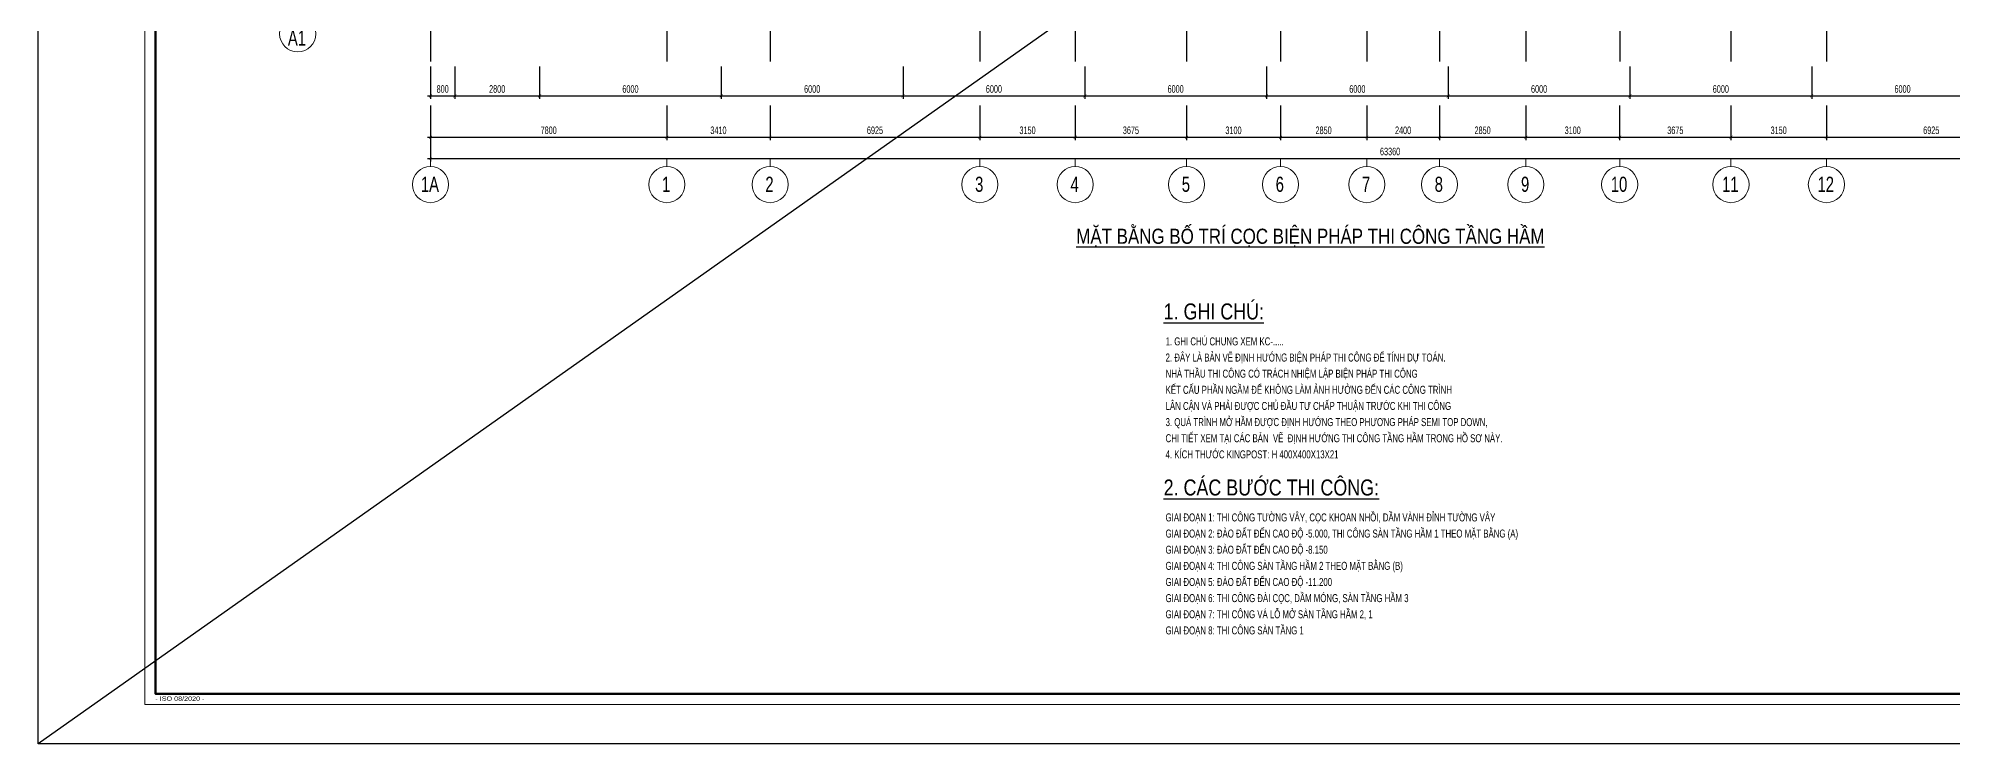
# Model space of a CAD drawing. Extents: x 71 to 1774126, y -14 to 415800.
# Drawn here: x 1549882 to 1613089, y 199218 to 222511 of the extents above; entities that cross this region are included whole.
import ezdxf
from ezdxf.enums import TextEntityAlignment as Align

# ---------------------------------------------------------------- set-up
doc = ezdxf.new("R2010")
doc.units = 0
doc.header["$LTSCALE"] = 1000
doc.header["$MEASUREMENT"] = 0
doc.header["$PDMODE"] = 3
doc.linetypes.add('CENTER2', pattern=[1.125, 0.75, -0.125, 0.125, -0.125])
doc.layers.get('0').update_dxf_attribs({"linetype": 'CONTINUOUS'})
doc.layers.get('Defpoints').update_dxf_attribs({"linetype": 'CONTINUOUS'})
for name, color, linetype, lineweight in [('CDC -TEXT KHUNG', 7, 'CONTINUOUS', 20), ('CDC-KHUNGTEN', 7, 'CONTINUOUS', 20), ('KCS_CHI', 1, 'CONTINUOUS', 15)]:
    doc.layers.add(name, color=color, linetype=linetype, lineweight=lineweight)
for name, color, linetype in [('CDC.01.AXIS', 160, 'CENTER2'), ('CDC.02.DIM', 1, 'CONTINUOUS'), ('CDC.06.TEXT', 2, 'CONTINUOUS'), ('CDC.16.BIGTEXT', 6, 'CONTINUOUS')]:
    doc.layers.add(name, color=color, linetype=linetype)
doc.layers.add('KCS_Plotter', color=11, linetype='CONTINUOUS', plot=False)
doc.styles.add('ARIAL', font='arial.ttf', dxfattribs={"width": 0.6})
doc.styles.add('KT CDC', font='arial.ttf', dxfattribs={"width": 0.85, "height": 200})
doc.dimstyles.new('100', dxfattribs={"dimscale": 100, "dimtxt": 2.5, "dimasz": 1, "dimexe": 1, "dimexo": 0, "dimgap": 1, "dimtad": 1, "dimdec": 0, "dimdsep": 46, "dimtxsty": 'ARIAL', "dimblk": 'ARCHTICK', "dimcen": 1, "dimdle": 1, "dimclrd": 1, "dimclre": 1, "dimclrt": 2, "dimadec": 0, "dimazin": 0, "dimtfac": 0.00072, "dimtdec": 0, "dimtix": 1, "dimtmove": 2, "dimatfit": 3, "dimldrblk": 'ARCHTICK', "dimfxl": 1, "dimtolj": 1, "dimarcsym": 0})

# ---------------------------------------------------------------- blocks, each defined once
blk = doc.blocks.new('_ARCHTICK')
at = {"color": 0, "linetype": 'ByBlock', "const_width": 0.15}
blk.add_lwpolyline([(-0.5, -0.5), (0.5, 0.5)], dxfattribs=at)
blk = doc.blocks.new('*D170')
at = {"layer": 'CDC.02.DIM', "color": 1, "lineweight": -2, "transparency": 16777216}
for p, q in [((1562833, 220288), (1562833, 219143)), ((1570633, 220288), (1570633, 219143)), ((1562733, 219243), (1570733, 219243))]:
    blk.add_line(p, q, dxfattribs=at)
at = {"layer": 'Defpoints', "color": 0, "transparency": 16777216}
for p in [(1562833, 220288), (1570633, 220288), (1570633, 219243)]:
    blk.add_point(p, dxfattribs=at)
at = {"layer": 'CDC.02.DIM', "color": 1, "lineweight": -2, "transparency": 16777216, "xscale": 100, "yscale": 100, "zscale": 100, "rotation": 180}
blk.add_blockref('_ARCHTICK', (1562833, 219243), dxfattribs=at)
at = {"layer": 'CDC.02.DIM', "color": 1, "lineweight": -2, "transparency": 16777216, "xscale": 100, "yscale": 100, "zscale": 100}
blk.add_blockref('_ARCHTICK', (1570633, 219243), dxfattribs=at)
at = {"layer": 'CDC.02.DIM', "color": 2, "transparency": 16777216, "insert": (1566733, 219471), "char_height": 250, "attachment_point": 5, "style": 'ARIAL'}
blk.add_mtext('\\A1;7800', dxfattribs=at)
blk = doc.blocks.new('*D171')
at = {"layer": 'CDC.02.DIM', "color": 1, "lineweight": -2, "transparency": 16777216}
for p, q in [((1570633, 220288), (1570633, 219143)), ((1574043, 220288), (1574043, 219143)), ((1570533, 219243), (1574143, 219243))]:
    blk.add_line(p, q, dxfattribs=at)
at = {"layer": 'Defpoints', "color": 0, "transparency": 16777216}
for p in [(1570633, 220288), (1574043, 220288), (1574043, 219243)]:
    blk.add_point(p, dxfattribs=at)
at = {"layer": 'CDC.02.DIM', "color": 1, "lineweight": -2, "transparency": 16777216, "xscale": 100, "yscale": 100, "zscale": 100, "rotation": 180}
blk.add_blockref('_ARCHTICK', (1570633, 219243), dxfattribs=at)
at = {"layer": 'CDC.02.DIM', "color": 1, "lineweight": -2, "transparency": 16777216, "xscale": 100, "yscale": 100, "zscale": 100}
blk.add_blockref('_ARCHTICK', (1574043, 219243), dxfattribs=at)
at = {"layer": 'CDC.02.DIM', "color": 2, "transparency": 16777216, "insert": (1572338, 219471), "char_height": 250, "attachment_point": 5, "style": 'ARIAL'}
blk.add_mtext('\\A1;3410', dxfattribs=at)
blk = doc.blocks.new('*D172')
at = {"layer": 'CDC.02.DIM', "color": 1, "lineweight": -2, "transparency": 16777216}
for p, q in [((1574043, 220288), (1574043, 219143)), ((1580968, 220288), (1580968, 219143)), ((1573943, 219243), (1581068, 219243))]:
    blk.add_line(p, q, dxfattribs=at)
at = {"layer": 'Defpoints', "color": 0, "transparency": 16777216}
for p in [(1574043, 220288), (1580968, 220288), (1580968, 219243)]:
    blk.add_point(p, dxfattribs=at)
at = {"layer": 'CDC.02.DIM', "color": 1, "lineweight": -2, "transparency": 16777216, "xscale": 100, "yscale": 100, "zscale": 100, "rotation": 180}
blk.add_blockref('_ARCHTICK', (1574043, 219243), dxfattribs=at)
at = {"layer": 'CDC.02.DIM', "color": 1, "lineweight": -2, "transparency": 16777216, "xscale": 100, "yscale": 100, "zscale": 100}
blk.add_blockref('_ARCHTICK', (1580968, 219243), dxfattribs=at)
at = {"layer": 'CDC.02.DIM', "color": 2, "transparency": 16777216, "insert": (1577506, 219471), "char_height": 250, "attachment_point": 5, "style": 'ARIAL'}
blk.add_mtext('\\A1;6925', dxfattribs=at)
blk = doc.blocks.new('*D173')
at = {"layer": 'CDC.02.DIM', "color": 1, "lineweight": -2, "transparency": 16777216}
for p, q in [((1580968, 220288), (1580968, 219143)), ((1584118, 220288), (1584118, 219143)), ((1580868, 219243), (1584218, 219243))]:
    blk.add_line(p, q, dxfattribs=at)
at = {"layer": 'Defpoints', "color": 0, "transparency": 16777216}
for p in [(1580968, 220288), (1584118, 220288), (1584118, 219243)]:
    blk.add_point(p, dxfattribs=at)
at = {"layer": 'CDC.02.DIM', "color": 1, "lineweight": -2, "transparency": 16777216, "xscale": 100, "yscale": 100, "zscale": 100, "rotation": 180}
blk.add_blockref('_ARCHTICK', (1580968, 219243), dxfattribs=at)
at = {"layer": 'CDC.02.DIM', "color": 1, "lineweight": -2, "transparency": 16777216, "xscale": 100, "yscale": 100, "zscale": 100}
blk.add_blockref('_ARCHTICK', (1584118, 219243), dxfattribs=at)
at = {"layer": 'CDC.02.DIM', "color": 2, "transparency": 16777216, "insert": (1582543, 219471), "char_height": 250, "attachment_point": 5, "style": 'ARIAL'}
blk.add_mtext('\\A1;3150', dxfattribs=at)
blk = doc.blocks.new('*D174')
at = {"layer": 'CDC.02.DIM', "color": 1, "lineweight": -2, "transparency": 16777216}
for p, q in [((1584118, 220288), (1584118, 219143)), ((1587793, 220288), (1587793, 219143)), ((1584018, 219243), (1587893, 219243))]:
    blk.add_line(p, q, dxfattribs=at)
at = {"layer": 'Defpoints', "color": 0, "transparency": 16777216}
for p in [(1584118, 220288), (1587793, 220288), (1587793, 219243)]:
    blk.add_point(p, dxfattribs=at)
at = {"layer": 'CDC.02.DIM', "color": 1, "lineweight": -2, "transparency": 16777216, "xscale": 100, "yscale": 100, "zscale": 100, "rotation": 180}
blk.add_blockref('_ARCHTICK', (1584118, 219243), dxfattribs=at)
at = {"layer": 'CDC.02.DIM', "color": 1, "lineweight": -2, "transparency": 16777216, "xscale": 100, "yscale": 100, "zscale": 100}
blk.add_blockref('_ARCHTICK', (1587793, 219243), dxfattribs=at)
at = {"layer": 'CDC.02.DIM', "color": 2, "transparency": 16777216, "insert": (1585956, 219471), "char_height": 250, "attachment_point": 5, "style": 'ARIAL'}
blk.add_mtext('\\A1;3675', dxfattribs=at)
blk = doc.blocks.new('*D175')
at = {"layer": 'CDC.02.DIM', "color": 1, "lineweight": -2, "transparency": 16777216}
for p, q in [((1587793, 220288), (1587793, 219143)), ((1590893, 220288), (1590893, 219143)), ((1587693, 219243), (1590993, 219243))]:
    blk.add_line(p, q, dxfattribs=at)
at = {"layer": 'Defpoints', "color": 0, "transparency": 16777216}
for p in [(1587793, 220288), (1590893, 220288), (1590893, 219243)]:
    blk.add_point(p, dxfattribs=at)
at = {"layer": 'CDC.02.DIM', "color": 1, "lineweight": -2, "transparency": 16777216, "xscale": 100, "yscale": 100, "zscale": 100, "rotation": 180}
blk.add_blockref('_ARCHTICK', (1587793, 219243), dxfattribs=at)
at = {"layer": 'CDC.02.DIM', "color": 1, "lineweight": -2, "transparency": 16777216, "xscale": 100, "yscale": 100, "zscale": 100}
blk.add_blockref('_ARCHTICK', (1590893, 219243), dxfattribs=at)
at = {"layer": 'CDC.02.DIM', "color": 2, "transparency": 16777216, "insert": (1589343, 219471), "char_height": 250, "attachment_point": 5, "style": 'ARIAL'}
blk.add_mtext('\\A1;3100', dxfattribs=at)
blk = doc.blocks.new('*D176')
at = {"layer": 'CDC.02.DIM', "color": 1, "lineweight": -2, "transparency": 16777216}
for p, q in [((1590893, 220288), (1590893, 219143)), ((1593743, 220288), (1593743, 219143)), ((1590793, 219243), (1593843, 219243))]:
    blk.add_line(p, q, dxfattribs=at)
at = {"layer": 'Defpoints', "color": 0, "transparency": 16777216}
for p in [(1590893, 220288), (1593743, 220288), (1593743, 219243)]:
    blk.add_point(p, dxfattribs=at)
at = {"layer": 'CDC.02.DIM', "color": 1, "lineweight": -2, "transparency": 16777216, "xscale": 100, "yscale": 100, "zscale": 100, "rotation": 180}
blk.add_blockref('_ARCHTICK', (1590893, 219243), dxfattribs=at)
at = {"layer": 'CDC.02.DIM', "color": 1, "lineweight": -2, "transparency": 16777216, "xscale": 100, "yscale": 100, "zscale": 100}
blk.add_blockref('_ARCHTICK', (1593743, 219243), dxfattribs=at)
at = {"layer": 'CDC.02.DIM', "color": 2, "transparency": 16777216, "insert": (1592318, 219471), "char_height": 250, "attachment_point": 5, "style": 'ARIAL'}
blk.add_mtext('\\A1;2850', dxfattribs=at)
blk = doc.blocks.new('*D177')
at = {"layer": 'CDC.02.DIM', "color": 1, "lineweight": -2, "transparency": 16777216}
for p, q in [((1593743, 220288), (1593743, 219143)), ((1596143, 220288), (1596143, 219143)), ((1593643, 219243), (1596243, 219243))]:
    blk.add_line(p, q, dxfattribs=at)
at = {"layer": 'Defpoints', "color": 0, "transparency": 16777216}
for p in [(1593743, 220288), (1596143, 220288), (1596143, 219243)]:
    blk.add_point(p, dxfattribs=at)
at = {"layer": 'CDC.02.DIM', "color": 1, "lineweight": -2, "transparency": 16777216, "xscale": 100, "yscale": 100, "zscale": 100, "rotation": 180}
blk.add_blockref('_ARCHTICK', (1593743, 219243), dxfattribs=at)
at = {"layer": 'CDC.02.DIM', "color": 1, "lineweight": -2, "transparency": 16777216, "xscale": 100, "yscale": 100, "zscale": 100}
blk.add_blockref('_ARCHTICK', (1596143, 219243), dxfattribs=at)
at = {"layer": 'CDC.02.DIM', "color": 2, "transparency": 16777216, "insert": (1594943, 219471), "char_height": 250, "attachment_point": 5, "style": 'ARIAL'}
blk.add_mtext('\\A1;2400', dxfattribs=at)
blk = doc.blocks.new('*D178')
at = {"layer": 'CDC.02.DIM', "color": 1, "lineweight": -2, "transparency": 16777216}
for p, q in [((1596143, 220288), (1596143, 219143)), ((1598993, 220288), (1598993, 219143)), ((1596043, 219243), (1599093, 219243))]:
    blk.add_line(p, q, dxfattribs=at)
at = {"layer": 'Defpoints', "color": 0, "transparency": 16777216}
for p in [(1596143, 220288), (1598993, 220288), (1598993, 219243)]:
    blk.add_point(p, dxfattribs=at)
at = {"layer": 'CDC.02.DIM', "color": 1, "lineweight": -2, "transparency": 16777216, "xscale": 100, "yscale": 100, "zscale": 100, "rotation": 180}
blk.add_blockref('_ARCHTICK', (1596143, 219243), dxfattribs=at)
at = {"layer": 'CDC.02.DIM', "color": 1, "lineweight": -2, "transparency": 16777216, "xscale": 100, "yscale": 100, "zscale": 100}
blk.add_blockref('_ARCHTICK', (1598993, 219243), dxfattribs=at)
at = {"layer": 'CDC.02.DIM', "color": 2, "transparency": 16777216, "insert": (1597568, 219471), "char_height": 250, "attachment_point": 5, "style": 'ARIAL'}
blk.add_mtext('\\A1;2850', dxfattribs=at)
blk = doc.blocks.new('*D179')
at = {"layer": 'CDC.02.DIM', "color": 1, "lineweight": -2, "transparency": 16777216}
for p, q in [((1598993, 220288), (1598993, 219143)), ((1602093, 220288), (1602093, 219143)), ((1598893, 219243), (1602193, 219243))]:
    blk.add_line(p, q, dxfattribs=at)
at = {"layer": 'Defpoints', "color": 0, "transparency": 16777216}
for p in [(1598993, 220288), (1602093, 220288), (1602093, 219243)]:
    blk.add_point(p, dxfattribs=at)
at = {"layer": 'CDC.02.DIM', "color": 1, "lineweight": -2, "transparency": 16777216, "xscale": 100, "yscale": 100, "zscale": 100, "rotation": 180}
blk.add_blockref('_ARCHTICK', (1598993, 219243), dxfattribs=at)
at = {"layer": 'CDC.02.DIM', "color": 1, "lineweight": -2, "transparency": 16777216, "xscale": 100, "yscale": 100, "zscale": 100}
blk.add_blockref('_ARCHTICK', (1602093, 219243), dxfattribs=at)
at = {"layer": 'CDC.02.DIM', "color": 2, "transparency": 16777216, "insert": (1600543, 219471), "char_height": 250, "attachment_point": 5, "style": 'ARIAL'}
blk.add_mtext('\\A1;3100', dxfattribs=at)
blk = doc.blocks.new('*D180')
at = {"layer": 'CDC.02.DIM', "color": 1, "lineweight": -2, "transparency": 16777216}
for p, q in [((1602093, 220288), (1602093, 219143)), ((1605768, 220288), (1605768, 219143)), ((1601993, 219243), (1605868, 219243))]:
    blk.add_line(p, q, dxfattribs=at)
at = {"layer": 'Defpoints', "color": 0, "transparency": 16777216}
for p in [(1602093, 220288), (1605768, 220288), (1605768, 219243)]:
    blk.add_point(p, dxfattribs=at)
at = {"layer": 'CDC.02.DIM', "color": 1, "lineweight": -2, "transparency": 16777216, "xscale": 100, "yscale": 100, "zscale": 100, "rotation": 180}
blk.add_blockref('_ARCHTICK', (1602093, 219243), dxfattribs=at)
at = {"layer": 'CDC.02.DIM', "color": 1, "lineweight": -2, "transparency": 16777216, "xscale": 100, "yscale": 100, "zscale": 100}
blk.add_blockref('_ARCHTICK', (1605768, 219243), dxfattribs=at)
at = {"layer": 'CDC.02.DIM', "color": 2, "transparency": 16777216, "insert": (1603931, 219471), "char_height": 250, "attachment_point": 5, "style": 'ARIAL'}
blk.add_mtext('\\A1;3675', dxfattribs=at)
blk = doc.blocks.new('*D181')
at = {"layer": 'CDC.02.DIM', "color": 1, "lineweight": -2, "transparency": 16777216}
for p, q in [((1605768, 220288), (1605768, 219143)), ((1608918, 220288), (1608918, 219143)), ((1605668, 219243), (1609018, 219243))]:
    blk.add_line(p, q, dxfattribs=at)
at = {"layer": 'Defpoints', "color": 0, "transparency": 16777216}
for p in [(1605768, 220288), (1608918, 220288), (1608918, 219243)]:
    blk.add_point(p, dxfattribs=at)
at = {"layer": 'CDC.02.DIM', "color": 1, "lineweight": -2, "transparency": 16777216, "xscale": 100, "yscale": 100, "zscale": 100, "rotation": 180}
blk.add_blockref('_ARCHTICK', (1605768, 219243), dxfattribs=at)
at = {"layer": 'CDC.02.DIM', "color": 1, "lineweight": -2, "transparency": 16777216, "xscale": 100, "yscale": 100, "zscale": 100}
blk.add_blockref('_ARCHTICK', (1608918, 219243), dxfattribs=at)
at = {"layer": 'CDC.02.DIM', "color": 2, "transparency": 16777216, "insert": (1607343, 219471), "char_height": 250, "attachment_point": 5, "style": 'ARIAL'}
blk.add_mtext('\\A1;3150', dxfattribs=at)
blk = doc.blocks.new('*D182')
at = {"layer": 'CDC.02.DIM', "color": 1, "lineweight": -2, "transparency": 16777216}
for p, q in [((1608918, 220288), (1608918, 219143)), ((1615843, 220288), (1615843, 219143)), ((1608818, 219243), (1615943, 219243))]:
    blk.add_line(p, q, dxfattribs=at)
at = {"layer": 'Defpoints', "color": 0, "transparency": 16777216}
for p in [(1608918, 220288), (1615843, 220288), (1615843, 219243)]:
    blk.add_point(p, dxfattribs=at)
at = {"layer": 'CDC.02.DIM', "color": 1, "lineweight": -2, "transparency": 16777216, "xscale": 100, "yscale": 100, "zscale": 100, "rotation": 180}
blk.add_blockref('_ARCHTICK', (1608918, 219243), dxfattribs=at)
at = {"layer": 'CDC.02.DIM', "color": 1, "lineweight": -2, "transparency": 16777216, "xscale": 100, "yscale": 100, "zscale": 100}
blk.add_blockref('_ARCHTICK', (1615843, 219243), dxfattribs=at)
at = {"layer": 'CDC.02.DIM', "color": 2, "transparency": 16777216, "insert": (1612381, 219471), "char_height": 250, "attachment_point": 5, "style": 'ARIAL'}
blk.add_mtext('\\A1;6925', dxfattribs=at)
blk = doc.blocks.new('*D185')
at = {"layer": 'CDC.02.DIM', "color": 1, "lineweight": -2, "transparency": 16777216}
for p, q in [((1562833, 220288), (1562833, 218443)), ((1626193, 220288), (1626193, 218443)), ((1562733, 218543), (1626293, 218543))]:
    blk.add_line(p, q, dxfattribs=at)
at = {"layer": 'Defpoints', "color": 0, "transparency": 16777216}
for p in [(1562833, 220288), (1626193, 220288), (1626193, 218543)]:
    blk.add_point(p, dxfattribs=at)
at = {"layer": 'CDC.02.DIM', "color": 1, "lineweight": -2, "transparency": 16777216, "xscale": 100, "yscale": 100, "zscale": 100, "rotation": 180}
blk.add_blockref('_ARCHTICK', (1562833, 218543), dxfattribs=at)
at = {"layer": 'CDC.02.DIM', "color": 1, "lineweight": -2, "transparency": 16777216, "xscale": 100, "yscale": 100, "zscale": 100}
blk.add_blockref('_ARCHTICK', (1626193, 218543), dxfattribs=at)
at = {"layer": 'CDC.02.DIM', "color": 2, "transparency": 16777216, "insert": (1594513, 218771), "char_height": 250, "attachment_point": 5, "style": 'ARIAL'}
blk.add_mtext('\\A1;63360', dxfattribs=at)
blk = doc.blocks.new('*D287')
at = {"layer": 'CDC.02.DIM', "color": 1, "lineweight": -2, "transparency": 16777216}
for p, q in [((1562833, 221575), (1562833, 220507)), ((1563633, 221575), (1563633, 220507)), ((1562733, 220607), (1563733, 220607))]:
    blk.add_line(p, q, dxfattribs=at)
at = {"layer": 'Defpoints', "color": 0, "transparency": 16777216}
for p in [(1562833, 221575), (1563633, 221575), (1563633, 220607)]:
    blk.add_point(p, dxfattribs=at)
at = {"layer": 'CDC.02.DIM', "color": 1, "lineweight": -2, "transparency": 16777216, "xscale": 100, "yscale": 100, "zscale": 100, "rotation": 180}
blk.add_blockref('_ARCHTICK', (1562833, 220607), dxfattribs=at)
at = {"layer": 'CDC.02.DIM', "color": 1, "lineweight": -2, "transparency": 16777216, "xscale": 100, "yscale": 100, "zscale": 100}
blk.add_blockref('_ARCHTICK', (1563633, 220607), dxfattribs=at)
at = {"layer": 'CDC.02.DIM', "color": 2, "transparency": 16777216, "insert": (1563233, 220835), "char_height": 250, "attachment_point": 5, "style": 'ARIAL'}
blk.add_mtext('\\A1;800', dxfattribs=at)
blk = doc.blocks.new('*D288')
at = {"layer": 'CDC.02.DIM', "color": 1, "lineweight": -2, "transparency": 16777216}
for p, q in [((1563633, 221575), (1563633, 220507)), ((1566433, 221575), (1566433, 220507)), ((1563533, 220607), (1566533, 220607))]:
    blk.add_line(p, q, dxfattribs=at)
at = {"layer": 'Defpoints', "color": 0, "transparency": 16777216}
for p in [(1563633, 221575), (1566433, 221575), (1566433, 220607)]:
    blk.add_point(p, dxfattribs=at)
at = {"layer": 'CDC.02.DIM', "color": 1, "lineweight": -2, "transparency": 16777216, "xscale": 100, "yscale": 100, "zscale": 100, "rotation": 180}
blk.add_blockref('_ARCHTICK', (1563633, 220607), dxfattribs=at)
at = {"layer": 'CDC.02.DIM', "color": 1, "lineweight": -2, "transparency": 16777216, "xscale": 100, "yscale": 100, "zscale": 100}
blk.add_blockref('_ARCHTICK', (1566433, 220607), dxfattribs=at)
at = {"layer": 'CDC.02.DIM', "color": 2, "transparency": 16777216, "insert": (1565033, 220835), "char_height": 250, "attachment_point": 5, "style": 'ARIAL'}
blk.add_mtext('\\A1;2800', dxfattribs=at)
blk = doc.blocks.new('*D289')
at = {"layer": 'CDC.02.DIM', "color": 1, "lineweight": -2, "transparency": 16777216}
for p, q in [((1566433, 221575), (1566433, 220507)), ((1572433, 221575), (1572433, 220507)), ((1566333, 220607), (1572533, 220607))]:
    blk.add_line(p, q, dxfattribs=at)
at = {"layer": 'Defpoints', "color": 0, "transparency": 16777216}
for p in [(1566433, 221575), (1572433, 221575), (1572433, 220607)]:
    blk.add_point(p, dxfattribs=at)
at = {"layer": 'CDC.02.DIM', "color": 1, "lineweight": -2, "transparency": 16777216, "xscale": 100, "yscale": 100, "zscale": 100, "rotation": 180}
blk.add_blockref('_ARCHTICK', (1566433, 220607), dxfattribs=at)
at = {"layer": 'CDC.02.DIM', "color": 1, "lineweight": -2, "transparency": 16777216, "xscale": 100, "yscale": 100, "zscale": 100}
blk.add_blockref('_ARCHTICK', (1572433, 220607), dxfattribs=at)
at = {"layer": 'CDC.02.DIM', "color": 2, "transparency": 16777216, "insert": (1569433, 220835), "char_height": 250, "attachment_point": 5, "style": 'ARIAL'}
blk.add_mtext('\\A1;6000', dxfattribs=at)
blk = doc.blocks.new('*D290')
at = {"layer": 'CDC.02.DIM', "color": 1, "lineweight": -2, "transparency": 16777216}
for p, q in [((1572433, 221575), (1572433, 220507)), ((1578433, 221575), (1578433, 220507)), ((1572333, 220607), (1578533, 220607))]:
    blk.add_line(p, q, dxfattribs=at)
at = {"layer": 'Defpoints', "color": 0, "transparency": 16777216}
for p in [(1572433, 221575), (1578433, 221575), (1578433, 220607)]:
    blk.add_point(p, dxfattribs=at)
at = {"layer": 'CDC.02.DIM', "color": 1, "lineweight": -2, "transparency": 16777216, "xscale": 100, "yscale": 100, "zscale": 100, "rotation": 180}
blk.add_blockref('_ARCHTICK', (1572433, 220607), dxfattribs=at)
at = {"layer": 'CDC.02.DIM', "color": 1, "lineweight": -2, "transparency": 16777216, "xscale": 100, "yscale": 100, "zscale": 100}
blk.add_blockref('_ARCHTICK', (1578433, 220607), dxfattribs=at)
at = {"layer": 'CDC.02.DIM', "color": 2, "transparency": 16777216, "insert": (1575433, 220835), "char_height": 250, "attachment_point": 5, "style": 'ARIAL'}
blk.add_mtext('\\A1;6000', dxfattribs=at)
blk = doc.blocks.new('*D291')
at = {"layer": 'CDC.02.DIM', "color": 1, "lineweight": -2, "transparency": 16777216}
for p, q in [((1578433, 221575), (1578433, 220507)), ((1584433, 221575), (1584433, 220507)), ((1578333, 220607), (1584533, 220607))]:
    blk.add_line(p, q, dxfattribs=at)
at = {"layer": 'Defpoints', "color": 0, "transparency": 16777216}
for p in [(1578433, 221575), (1584433, 221575), (1584433, 220607)]:
    blk.add_point(p, dxfattribs=at)
at = {"layer": 'CDC.02.DIM', "color": 1, "lineweight": -2, "transparency": 16777216, "xscale": 100, "yscale": 100, "zscale": 100, "rotation": 180}
blk.add_blockref('_ARCHTICK', (1578433, 220607), dxfattribs=at)
at = {"layer": 'CDC.02.DIM', "color": 1, "lineweight": -2, "transparency": 16777216, "xscale": 100, "yscale": 100, "zscale": 100}
blk.add_blockref('_ARCHTICK', (1584433, 220607), dxfattribs=at)
at = {"layer": 'CDC.02.DIM', "color": 2, "transparency": 16777216, "insert": (1581433, 220835), "char_height": 250, "attachment_point": 5, "style": 'ARIAL'}
blk.add_mtext('\\A1;6000', dxfattribs=at)
blk = doc.blocks.new('*D292')
at = {"layer": 'CDC.02.DIM', "color": 1, "lineweight": -2, "transparency": 16777216}
for p, q in [((1584433, 221575), (1584433, 220507)), ((1590433, 221575), (1590433, 220507)), ((1584333, 220607), (1590533, 220607))]:
    blk.add_line(p, q, dxfattribs=at)
at = {"layer": 'Defpoints', "color": 0, "transparency": 16777216}
for p in [(1584433, 221575), (1590433, 221575), (1590433, 220607)]:
    blk.add_point(p, dxfattribs=at)
at = {"layer": 'CDC.02.DIM', "color": 1, "lineweight": -2, "transparency": 16777216, "xscale": 100, "yscale": 100, "zscale": 100, "rotation": 180}
blk.add_blockref('_ARCHTICK', (1584433, 220607), dxfattribs=at)
at = {"layer": 'CDC.02.DIM', "color": 1, "lineweight": -2, "transparency": 16777216, "xscale": 100, "yscale": 100, "zscale": 100}
blk.add_blockref('_ARCHTICK', (1590433, 220607), dxfattribs=at)
at = {"layer": 'CDC.02.DIM', "color": 2, "transparency": 16777216, "insert": (1587433, 220835), "char_height": 250, "attachment_point": 5, "style": 'ARIAL'}
blk.add_mtext('\\A1;6000', dxfattribs=at)
blk = doc.blocks.new('*D293')
at = {"layer": 'CDC.02.DIM', "color": 1, "lineweight": -2, "transparency": 16777216}
for p, q in [((1590433, 221575), (1590433, 220507)), ((1596433, 221575), (1596433, 220507)), ((1590333, 220607), (1596533, 220607))]:
    blk.add_line(p, q, dxfattribs=at)
at = {"layer": 'Defpoints', "color": 0, "transparency": 16777216}
for p in [(1590433, 221575), (1596433, 221575), (1596433, 220607)]:
    blk.add_point(p, dxfattribs=at)
at = {"layer": 'CDC.02.DIM', "color": 1, "lineweight": -2, "transparency": 16777216, "xscale": 100, "yscale": 100, "zscale": 100, "rotation": 180}
blk.add_blockref('_ARCHTICK', (1590433, 220607), dxfattribs=at)
at = {"layer": 'CDC.02.DIM', "color": 1, "lineweight": -2, "transparency": 16777216, "xscale": 100, "yscale": 100, "zscale": 100}
blk.add_blockref('_ARCHTICK', (1596433, 220607), dxfattribs=at)
at = {"layer": 'CDC.02.DIM', "color": 2, "transparency": 16777216, "insert": (1593433, 220835), "char_height": 250, "attachment_point": 5, "style": 'ARIAL'}
blk.add_mtext('\\A1;6000', dxfattribs=at)
blk = doc.blocks.new('*D294')
at = {"layer": 'CDC.02.DIM', "color": 1, "lineweight": -2, "transparency": 16777216}
for p, q in [((1596433, 221575), (1596433, 220507)), ((1602433, 221575), (1602433, 220507)), ((1596333, 220607), (1602533, 220607))]:
    blk.add_line(p, q, dxfattribs=at)
at = {"layer": 'Defpoints', "color": 0, "transparency": 16777216}
for p in [(1596433, 221575), (1602433, 221575), (1602433, 220607)]:
    blk.add_point(p, dxfattribs=at)
at = {"layer": 'CDC.02.DIM', "color": 1, "lineweight": -2, "transparency": 16777216, "xscale": 100, "yscale": 100, "zscale": 100, "rotation": 180}
blk.add_blockref('_ARCHTICK', (1596433, 220607), dxfattribs=at)
at = {"layer": 'CDC.02.DIM', "color": 1, "lineweight": -2, "transparency": 16777216, "xscale": 100, "yscale": 100, "zscale": 100}
blk.add_blockref('_ARCHTICK', (1602433, 220607), dxfattribs=at)
at = {"layer": 'CDC.02.DIM', "color": 2, "transparency": 16777216, "insert": (1599433, 220835), "char_height": 250, "attachment_point": 5, "style": 'ARIAL'}
blk.add_mtext('\\A1;6000', dxfattribs=at)
blk = doc.blocks.new('*D295')
at = {"layer": 'CDC.02.DIM', "color": 1, "lineweight": -2, "transparency": 16777216}
for p, q in [((1602433, 221575), (1602433, 220507)), ((1608433, 221575), (1608433, 220507)), ((1602333, 220607), (1608533, 220607))]:
    blk.add_line(p, q, dxfattribs=at)
at = {"layer": 'Defpoints', "color": 0, "transparency": 16777216}
for p in [(1602433, 221575), (1608433, 221575), (1608433, 220607)]:
    blk.add_point(p, dxfattribs=at)
at = {"layer": 'CDC.02.DIM', "color": 1, "lineweight": -2, "transparency": 16777216, "xscale": 100, "yscale": 100, "zscale": 100, "rotation": 180}
blk.add_blockref('_ARCHTICK', (1602433, 220607), dxfattribs=at)
at = {"layer": 'CDC.02.DIM', "color": 1, "lineweight": -2, "transparency": 16777216, "xscale": 100, "yscale": 100, "zscale": 100}
blk.add_blockref('_ARCHTICK', (1608433, 220607), dxfattribs=at)
at = {"layer": 'CDC.02.DIM', "color": 2, "transparency": 16777216, "insert": (1605433, 220835), "char_height": 250, "attachment_point": 5, "style": 'ARIAL'}
blk.add_mtext('\\A1;6000', dxfattribs=at)
blk = doc.blocks.new('*D296')
at = {"layer": 'CDC.02.DIM', "color": 1, "lineweight": -2, "transparency": 16777216}
for p, q in [((1608433, 221575), (1608433, 220507)), ((1614433, 221575), (1614433, 220507)), ((1608333, 220607), (1614533, 220607))]:
    blk.add_line(p, q, dxfattribs=at)
at = {"layer": 'Defpoints', "color": 0, "transparency": 16777216}
for p in [(1608433, 221575), (1614433, 221575), (1614433, 220607)]:
    blk.add_point(p, dxfattribs=at)
at = {"layer": 'CDC.02.DIM', "color": 1, "lineweight": -2, "transparency": 16777216, "xscale": 100, "yscale": 100, "zscale": 100, "rotation": 180}
blk.add_blockref('_ARCHTICK', (1608433, 220607), dxfattribs=at)
at = {"layer": 'CDC.02.DIM', "color": 1, "lineweight": -2, "transparency": 16777216, "xscale": 100, "yscale": 100, "zscale": 100}
blk.add_blockref('_ARCHTICK', (1614433, 220607), dxfattribs=at)
at = {"layer": 'CDC.02.DIM', "color": 2, "transparency": 16777216, "insert": (1611433, 220835), "char_height": 250, "attachment_point": 5, "style": 'ARIAL'}
blk.add_mtext('\\A1;6000', dxfattribs=at)
blk = doc.blocks.new('KHUNG TEN')
at = {"layer": 'CDC-KHUNGTEN', "color": 8}
blk.add_lwpolyline([(75096, 1100), (83000, 1100), (83000, 58300), (3000, 58300), (3000, 1100), (75096, 1100)], dxfattribs=at)
at = {"layer": 'CDC-KHUNGTEN', "color": 255, "lineweight": 60}
blk.add_lwpolyline([(74900, 1400), (74900, 58000), (3300, 58000), (3300, 1400), (74900, 1400)], close=True, dxfattribs=at)
at = {"layer": 'Defpoints', "color": 1, "ltscale": 0.2}
blk.add_lwpolyline([(0, 0), (0, 59400), (84100, 59400), (84100, 0), (0, 0)], close=True, dxfattribs=at)
at = {"layer": 'CDC -TEXT KHUNG', "color": 6, "style": 'KT CDC', "width": 1.15}
blk.add_text('- ISO 08/2020 -', height=125.69, dxfattribs=at).set_placement((3294, 1206))

msp = doc.modelspace()

# ---------------------------------------------------------------- linework, layer by layer
at = {"layer": 'CDC.01.AXIS', "ltscale": 2}
for p, q in [((1562833.1, 261189.4), (1562833.1, 221747.4)), ((1570633.1, 261189.4), (1570633.1, 221747.4)), ((1574043.1, 261189.4), (1574043.1, 221747.4)), ((1580968.1, 261189.4), (1580968.1, 221747.4)), ((1584118.1, 261189.4), (1584118.1, 221747.4)), ((1587793.1, 261189.4), (1587793.1, 221747.4)), ((1590893.1, 261189.4), (1590893.1, 221747.4)), ((1593743.1, 261189.4), (1593743.1, 221747.4)), ((1596143.1, 261189.4), (1596143.1, 221747.4)), ((1598993.1, 261189.4), (1598993.1, 221747.4)), ((1602093.1, 261189.4), (1602093.1, 221747.4)), ((1605768.1, 261189.4), (1605768.1, 221747.4)), ((1608918.1, 261189.4), (1608918.1, 221747.4)), ((1596143.1, 236811.4), (1596143.1, 221747.4))]:
    msp.add_line(p, q, dxfattribs=at)
at = {"layer": 'KCS_CHI'}
for p, q in [((1562833.1, 218543.4), (1562833.1, 218275.4)), ((1570633.1, 218543.4), (1570633.1, 218275.4)), ((1574043.1, 218543.4), (1574043.1, 218275.4)), ((1580968.1, 218543.4), (1580968.1, 218275.4)), ((1584118.1, 218543.4), (1584118.1, 218275.4)), ((1587793.1, 218543.4), (1587793.1, 218275.4)), ((1590893.1, 218543.4), (1590893.1, 218275.4)), ((1593743.1, 218543.4), (1593743.1, 218275.4)), ((1596143.1, 218543.4), (1596143.1, 218275.4)), ((1598993.1, 218543.4), (1598993.1, 218275.4)), ((1602093.1, 218543.4), (1602093.1, 218275.4)), ((1605768.1, 218543.4), (1605768.1, 218275.4)), ((1608918.1, 218543.4), (1608918.1, 218275.4))]:
    msp.add_line(p, q, dxfattribs=at)
for centre in [(1558446.8, 222661.4), (1562833.1, 217678.8), (1570633.1, 217678.8), (1574043.1, 217678.8), (1580968.1, 217678.8), (1584118.1, 217678.8), (1587793.1, 217678.8), (1590893.1, 217678.8), (1593743.1, 217678.8), (1596143.1, 217678.8), (1598993.1, 217678.8), (1602093.1, 217678.8), (1605768.1, 217678.8), (1608918.1, 217678.8)]:
    msp.add_circle(centre, 596.6, dxfattribs=at)
at = {"layer": 'KCS_Plotter'}
msp.add_line((1648599.7, 268942.8), (1549882.2, 199218.5), dxfattribs=at)

# ---------------------------------------------------------------- block references
at = {"layer": 'CDC.06.TEXT', "xscale": 1.173810693645805, "yscale": 1.173810693645805, "zscale": 1.173810693645805}
msp.add_blockref('KHUNG TEN', (1549882.2, 199218.5), dxfattribs=at)

# ---------------------------------------------------------------- texts
at = {"layer": 'CDC.06.TEXT', "color": 2, "style": 'ARIAL', "width": 0.7}
for s, p in [('1. GHI CHÚ CHUNG XEM KC-.....', (1587101.3, 212370.5)), ('2. ĐÂY LÀ BẢN VẼ ĐỊNH HƯỚNG BIỆN PHÁP THI CÔNG ĐỂ TÍNH DỰ TOÁN.', (1587101.3, 211837.6)), ('NHÀ THẦU THI CÔNG CÓ TRÁCH NHIỆM LẬP BIỆN PHÁP THI CÔNG ', (1587101.3, 211304.6)), ('KẾT CẤU PHẦN NGẦM ĐỂ KHÔNG LÀM ẢNH HƯỞNG ĐẾN CÁC CÔNG TRÌNH ', (1587101.3, 210771.6)), ('LÂN CẬN VÀ PHẢI ĐƯỢC CHỦ ĐẦU TƯ CHẤP THUẬN TRƯỚC KHI THI CÔNG  ', (1587101.3, 210238.7)), ('3. QUÁ TRÌNH MỞ HẦM ĐƯỢC ĐỊNH HƯỚNG THEO PHƯƠNG PHÁP SEMI TOP DOWN,', (1587101.3, 209705.7)), ('CHI TIẾT XEM TẠI CÁC BẢN  VẼ  ĐỊNH HƯỚNG THI CÔNG TẦNG HẦM TRONG HỒ SƠ NÀY.', (1587101.3, 209172.7)), ('4. KÍCH THƯỚC KINGPOST: H 400X400X13X21', (1587101.3, 208639.8))]:
    msp.add_text(s, height=264.133, dxfattribs=at).set_placement(p)
at = {"layer": 'CDC.06.TEXT', "style": 'ARIAL', "width": 0.7}
for s, p in [('GIAI ĐOẠN 1: THI CÔNG TƯỜNG VÂY, CỌC KHOAN NHỒI, DẦM VÀNH ĐỈNH TƯỜNG VÂY', (1587101.3, 206558.4)), ('GIAI ĐOẠN 2: ĐÀO ĐẤT ĐẾN CAO ĐỘ -5.000, THI CÔNG SÀN TẦNG HẦM 1 THEO MẶT BẰNG (A)', (1587101.3, 206025.5)), ('GIAI ĐOẠN 3: ĐÀO ĐẤT ĐẾN CAO ĐỘ -8.150', (1587101.3, 205492.5)), ('GIAI ĐOẠN 4: THI CÔNG SÀN TẦNG HẦM 2 THEO MẶT BẰNG (B)', (1587101.3, 204959.5)), ('GIAI ĐOẠN 5: ĐÀO ĐẤT ĐẾN CAO ĐỘ -11.200', (1587101.3, 204426.6)), ('GIAI ĐOẠN 6: THI CÔNG ĐÀI CỌC, DẦM MÓNG, SÀN TẦNG HẦM 3', (1587101.3, 203893.6)), ('GIAI ĐOẠN 7: THI CÔNG VÁ LỖ MỞ SÀN TẦNG HẦM 2, 1', (1587101.3, 203360.6)), ('GIAI ĐOẠN 8: THI CÔNG SÀN TẦNG 1', (1587101.3, 202827.6))]:
    msp.add_text(s, height=264.133, dxfattribs=at).set_placement(p)
at = {"layer": 'CDC.16.BIGTEXT', "style": 'ARIAL', "width": 0.8}
msp.add_text('%%UMẶT BẰNG BỐ TRÍ CỌC BIỆN PHÁP THI CÔNG TẦNG HẦM', height=500, dxfattribs=at).set_placement((1591881.8, 215973.9), align=Align.MIDDLE_CENTER)
for s, p in [('%%U1. GHI CHÚ:', (1587037.4, 213226.4)), ('%%U2. CÁC BƯỚC THI CÔNG:', (1587037.4, 207414.3))]:
    msp.add_text(s, height=528.266, dxfattribs=at).set_placement(p)
at = {"layer": 'CDC.16.BIGTEXT', "char_height": 500, "width": 464.64, "line_spacing_factor": 0.938532}
for s, insert, attachment_point in [('{\\fArial|b0|i0|c0|p34;\\W0.7;A1}', (1558421.6, 222270.7), 8), ('{\\fArial|b0|i0|c0|p34;\\W0.7;1A}', (1562812.1, 217940.6), 2), ('{\\fArial|b0|i0|c0|p34;\\W0.7;1}', (1570612.1, 217940.6), 2), ('{\\fArial|b0|i0|c0|p34;\\W0.7;2}', (1574022.1, 217940.6), 2), ('{\\fArial|b0|i0|c0|p34;\\W0.7;3}', (1580947.1, 217940.6), 2), ('{\\fArial|b0|i0|c0|p34;\\W0.7;4}', (1584097.1, 217940.6), 2), ('{\\fArial|b0|i0|c0|p34;\\W0.7;5}', (1587772.1, 217940.6), 2), ('{\\fArial|b0|i0|c0|p34;\\W0.7;6}', (1590872.1, 217940.6), 2), ('{\\fArial|b0|i0|c0|p34;\\W0.7;7}', (1593722.1, 217940.6), 2), ('{\\fArial|b0|i0|c0|p34;\\W0.7;8}', (1596122.1, 217940.6), 2), ('{\\fArial|b0|i0|c0|p34;\\W0.7;9}', (1598972.1, 217940.6), 2), ('{\\fArial|b0|i0|c0|p34;\\W0.7;10}', (1602072.1, 217940.6), 2), ('{\\fArial|b0|i0|c0|p34;\\W0.7;11}', (1605747.1, 217940.6), 2), ('{\\fArial|b0|i0|c0|p34;\\W0.7;12}', (1608897.1, 217940.6), 2)]:
    msp.add_mtext(s, dxfattribs=dict(at, insert=insert, attachment_point=attachment_point))

# ---------------------------------------------------------------- dimensions: what is measured, and where the dimension line sits
at = {"layer": 'CDC.02.DIM'}
for base, p1, p2, picture, middle in [((1563633.1, 220606.9), (1562833.1, 221574.9), (1563633.1, 221574.9), '*D287', (1563233.1, 220834.5)), ((1566433.1, 220606.9), (1563633.1, 221574.9), (1566433.1, 221574.9), '*D288', (1565033.1, 220834.5)), ((1572433.1, 220606.9), (1566433.1, 221574.9), (1572433.1, 221574.9), '*D289', (1569433.1, 220834.5)), ((1578433.1, 220606.9), (1572433.1, 221574.9), (1578433.1, 221574.9), '*D290', (1575433.1, 220834.5)), ((1584433.1, 220606.9), (1578433.1, 221574.9), (1584433.1, 221574.9), '*D291', (1581433.1, 220834.5)), ((1590433.1, 220606.9), (1584433.1, 221574.9), (1590433.1, 221574.9), '*D292', (1587433.1, 220834.5)), ((1596433, 220606.9), (1590433.1, 221574.9), (1596433, 221574.9), '*D293', (1593433.1, 220834.5)), ((1602433.1, 220606.9), (1596433, 221574.9), (1602433.1, 221574.9), '*D294', (1599433.1, 220834.5)), ((1608433.1, 220606.9), (1602433.1, 221574.9), (1608433.1, 221574.9), '*D295', (1605433.1, 220834.5)), ((1614433.1, 220606.9), (1608433.1, 221574.9), (1614433.1, 221574.9), '*D296', (1611433.1, 220834.5))]:
    dim = msp.add_linear_dim(base=base, p1=p1, p2=p2, dimstyle='100', override={"dimarcsym": 1}, dxfattribs=at)
    dim.commit()
    dim.dimension.update_dxf_attribs({"geometry": picture, "text_midpoint": middle})
for base, p1, p2, picture, middle in [((1570633.1, 219243.4), (1562833.1, 220287.8), (1570633.1, 220287.8), '*D170', (1566733.1, 219471.1)), ((1626193.1, 218543.4), (1562833.1, 220287.8), (1626193.1, 220287.8), '*D185', (1594513.1, 218771.2)), ((1574043.1, 219243.4), (1570633.1, 220287.8), (1574043.1, 220287.8), '*D171', (1572338.1, 219471.2)), ((1580968.1, 219243.4), (1574043.1, 220287.8), (1580968.1, 220287.8), '*D172', (1577505.6, 219471.1)), ((1584118.1, 219243.4), (1580968.1, 220287.8), (1584118.1, 220287.8), '*D173', (1582543.1, 219471.2)), ((1587793.1, 219243.4), (1584118.1, 220287.8), (1587793.1, 220287.8), '*D174', (1585955.6, 219471.2)), ((1590893.1, 219243.4), (1587793.1, 220287.8), (1590893.1, 220287.8), '*D175', (1589343.1, 219471.2)), ((1593743.1, 219243.4), (1590893.1, 220287.8), (1593743.1, 220287.8), '*D176', (1592318.1, 219471.1)), ((1596143.1, 219243.4), (1593743.1, 220287.8), (1596143.1, 220287.8), '*D177', (1594943.1, 219471.1)), ((1598993.1, 219243.4), (1596143.1, 220287.8), (1598993.1, 220287.8), '*D178', (1597568.1, 219471.1)), ((1602093.1, 219243.4), (1598993.1, 220287.8), (1602093.1, 220287.8), '*D179', (1600543.1, 219471.2)), ((1605768.1, 219243.4), (1602093.1, 220287.8), (1605768.1, 220287.8), '*D180', (1603930.6, 219471.2)), ((1608918.1, 219243.4), (1605768.1, 220287.8), (1608918.1, 220287.8), '*D181', (1607343.1, 219471.2)), ((1615843.1, 219243.4), (1608918.1, 220287.8), (1615843.1, 220287.8), '*D182', (1612380.6, 219471.1))]:
    dim = msp.add_linear_dim(base=base, p1=p1, p2=p2, dimstyle='100', dxfattribs=at)
    dim.commit()
    dim.dimension.update_dxf_attribs({"geometry": picture, "text_midpoint": middle})

doc.saveas('drawing.dxf')
